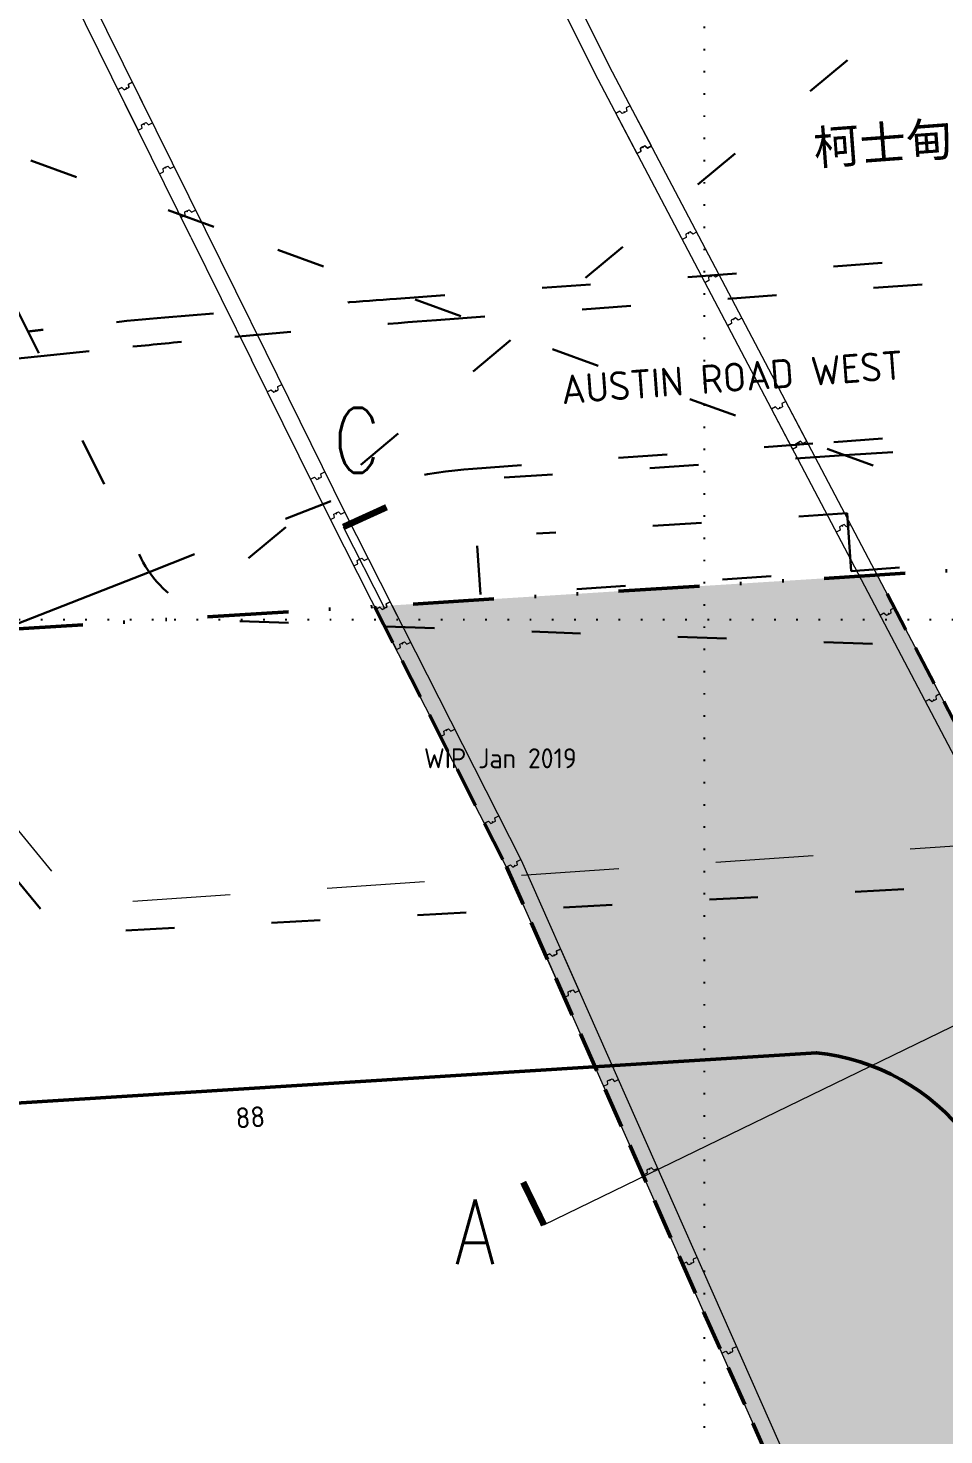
# Model space of a CAD drawing. Header units: millimetres. Extents: x 833750 to 836188, y 817400 to 818701.
# Drawn here: x 835258.3 to 835314.8, y 818149.7 to 818236.5 of the extents above; entities that cross this region are included whole.
import ezdxf

# ---------------------------------------------------------------- set-up
doc = ezdxf.new("R2010")
doc.units = ezdxf.units.MM
for name, pattern in [('2', [12.011629, 6.005814, -6.005814]), ('5', [9.008722, 3.002907, -6.005814]), ('DASHED2', [0.375, 0.25, -0.125]), ('DIVIDE', [1.25, 0.5, -0.25, 0, -0.25, 0, -0.25]), ('DOT', [6.35, 0, -6.35])]:
    doc.linetypes.add(name, pattern=pattern)
for name, color, linetype, lineweight in [('01-basemap', 8, 'Continuous', 15), ('01-bdy', 7, 'DIVIDE', 50), ('01-feature', 8, 'Continuous', 13), ('01-Grid', 7, 'DOT', 25), ('01-occup', 7, 'DASHED2', 50), ('01-Section Mark', 7, 'Continuous', 20)]:
    doc.layers.add(name, color=color, linetype=linetype, lineweight=lineweight)
doc.layers.add('01-hatch', color=7, linetype='Continuous', lineweight=0, true_color=0xa8def7)
doc.layers.add('hatch', color=7, linetype='Continuous', true_color=0xa8def7)
doc.styles.add('HK_ENG_11', font='HK_ENG.ttf')
doc.styles.add('romans', font='romans.shx', dxfattribs={"width": 0.5})
doc.styles.add('SMO_Hei_W3', font='smo_hei_w3.ttf')
pattern_1 = [(0, (0, 0), (0, 6.985), [5.08, -1.905]), (90, (0, 0), (-6.985, 4e-16), [5.08, -1.905])]

# ---------------------------------------------------------------- blocks, each defined once
blk = doc.blocks.new('DWALL JOINT8')
at = {"layer": '01-feature', "elevation": 1932735.283, "flags": 128}
blk.add_lwpolyline([(-0.537, -0.021), (-0.285, 0.09), (-0.145, -0.064), (-0.145, -0.064), (-0.007, -0.003), (-0.007, -0.003), (-0.03, 0.049), (-0.016, 0.055), (0.007, 0.003), (0.145, 0.064), (0.125, 0.272), (0.125, 0.272), (0.377, 0.383)], dxfattribs=at)
blk = doc.blocks.new('DWALL JOINT9')
at = {"layer": '01-feature', "elevation": 1932735.283, "flags": 128}
blk.add_lwpolyline([(0.377, 0.383), (0.125, 0.272), (0.145, 0.064), (0.145, 0.064), (0.007, 0.003), (0.007, 0.003), (-0.016, 0.055), (-0.03, 0.049), (-0.007, -0.003), (-0.145, -0.064), (-0.285, 0.09), (-0.285, 0.09), (-0.537, -0.021)], dxfattribs=at)
blk = doc.blocks.new('DWALL JOINT10')
at = {"layer": '01-feature', "elevation": 1932735.283, "flags": 128}
blk.add_lwpolyline([(0.537, 0.021), (0.285, -0.09), (0.145, 0.064), (0.145, 0.064), (0.007, 0.003), (0.007, 0.003), (0.03, -0.049), (0.016, -0.055), (-0.007, -0.003), (-0.145, -0.064), (-0.125, -0.272), (-0.125, -0.272), (-0.377, -0.383)], dxfattribs=at)
blk = doc.blocks.new('DWALL JOINT11')
at = {"layer": '01-feature', "elevation": 1932735.283, "flags": 128}
blk.add_lwpolyline([(-0.377, -0.383), (-0.125, -0.272), (-0.145, -0.064), (-0.145, -0.064), (-0.007, -0.003), (-0.007, -0.003), (0.016, -0.055), (0.03, -0.049), (0.007, 0.003), (0.145, 0.064), (0.285, -0.09), (0.285, -0.09), (0.537, 0.021)], dxfattribs=at)
blk = doc.blocks.new('DWALL JOINT12')
at = {"layer": '01-feature', "elevation": 1932735.283, "flags": 128}
blk.add_lwpolyline([(-0.377, -0.383), (-0.125, -0.272), (-0.145, -0.064), (-0.145, -0.064), (-0.007, -0.003), (-0.007, -0.003), (0.016, -0.055), (0.03, -0.049), (0.007, 0.003), (0.145, 0.064), (0.285, -0.09), (0.285, -0.09), (0.537, 0.021)], dxfattribs=at)
blk = doc.blocks.new('DWALL JOINT13')
at = {"layer": '01-feature', "elevation": 1932735.283, "flags": 128}
blk.add_lwpolyline([(-0.537, -0.021), (-0.285, 0.09), (-0.145, -0.064), (-0.145, -0.064), (-0.007, -0.003), (-0.007, -0.003), (-0.03, 0.049), (-0.016, 0.055), (0.007, 0.003), (0.145, 0.064), (0.125, 0.272), (0.125, 0.272), (0.377, 0.383)], dxfattribs=at)
blk = doc.blocks.new('DWALL JOINT14')
at = {"layer": '01-feature', "elevation": 1932735.283, "flags": 128}
blk.add_lwpolyline([(-0.535, -0.05), (-0.29, 0.075), (-0.142, -0.072), (-0.142, -0.072), (-0.007, -0.004), (-0.007, -0.004), (-0.033, 0.047), (-0.018, 0.054), (0.007, 0.004), (0.142, 0.072), (0.111, 0.278), (0.111, 0.278), (0.356, 0.403)], dxfattribs=at)
blk = doc.blocks.new('DWALL JOINT15')
at = {"layer": '01-feature', "elevation": 1932735.283, "flags": 128}
blk.add_lwpolyline([(-0.535, -0.05), (-0.29, 0.075), (-0.142, -0.072), (-0.142, -0.072), (-0.007, -0.004), (-0.007, -0.004), (-0.033, 0.047), (-0.018, 0.054), (0.007, 0.004), (0.142, 0.072), (0.111, 0.278), (0.111, 0.278), (0.356, 0.403)], dxfattribs=at)
blk = doc.blocks.new('DWALL JOINT16')
at = {"layer": '01-feature', "elevation": 1932735.283, "flags": 128}
blk.add_lwpolyline([(-0.356, -0.403), (-0.111, -0.278), (-0.142, -0.072), (-0.142, -0.072), (-0.007, -0.004), (-0.007, -0.004), (0.018, -0.054), (0.033, -0.047), (0.007, 0.004), (0.142, 0.072), (0.29, -0.075), (0.29, -0.075), (0.535, 0.05)], dxfattribs=at)
blk = doc.blocks.new('DWALL JOINT17')
at = {"layer": '01-feature', "elevation": 1932735.283, "flags": 128}
blk.add_lwpolyline([(-0.356, -0.403), (-0.111, -0.278), (-0.142, -0.072), (-0.142, -0.072), (-0.007, -0.004), (-0.007, -0.004), (0.018, -0.054), (0.033, -0.047), (0.007, 0.004), (0.142, 0.072), (0.29, -0.075), (0.29, -0.075), (0.535, 0.05)], dxfattribs=at)
blk = doc.blocks.new('DWALL JOINT18')
at = {"layer": '01-feature', "elevation": 1932735.283, "flags": 128}
blk.add_lwpolyline([(-0.535, -0.05), (-0.29, 0.075), (-0.142, -0.072), (-0.142, -0.072), (-0.007, -0.004), (-0.007, -0.004), (-0.033, 0.047), (-0.018, 0.054), (0.007, 0.004), (0.142, 0.072), (0.111, 0.278), (0.111, 0.278), (0.356, 0.403)], dxfattribs=at)
blk = doc.blocks.new('DWALL JOINT19')
at = {"layer": '01-feature', "elevation": 1932735.283, "flags": 128}
blk.add_lwpolyline([(-0.356, -0.403), (-0.111, -0.278), (-0.142, -0.072), (-0.142, -0.072), (-0.007, -0.004), (-0.007, -0.004), (0.018, -0.054), (0.033, -0.047), (0.007, 0.004), (0.142, 0.072), (0.29, -0.075), (0.29, -0.075), (0.535, 0.05)], dxfattribs=at)
blk = doc.blocks.new('DWALL JOINT20')
at = {"layer": '01-feature', "elevation": 1932735.283, "flags": 128}
blk.add_lwpolyline([(-0.361, -0.399), (-0.113, -0.277), (-0.142, -0.07), (-0.142, -0.07), (-0.007, -0.004), (-0.007, -0.004), (0.018, -0.054), (0.032, -0.047), (0.007, 0.004), (0.142, 0.07), (0.289, -0.078), (0.289, -0.078), (0.536, 0.044)], dxfattribs=at)
blk = doc.blocks.new('DWALL JOINT21')
at = {"layer": '01-feature', "elevation": 1932735.283, "flags": 128}
blk.add_lwpolyline([(-0.536, -0.044), (-0.289, 0.078), (-0.142, -0.07), (-0.142, -0.07), (-0.007, -0.004), (-0.007, -0.004), (-0.032, 0.047), (-0.018, 0.054), (0.007, 0.004), (0.142, 0.07), (0.113, 0.277), (0.113, 0.277), (0.361, 0.399)], dxfattribs=at)
blk = doc.blocks.new('DWALL JOINT22')
at = {"layer": '01-feature', "elevation": 1932735.283, "flags": 128}
blk.add_lwpolyline([(-0.536, -0.044), (-0.289, 0.078), (-0.142, -0.07), (-0.142, -0.07), (-0.007, -0.004), (-0.007, -0.004), (-0.032, 0.047), (-0.018, 0.054), (0.007, 0.004), (0.142, 0.07), (0.113, 0.277), (0.113, 0.277), (0.361, 0.399)], dxfattribs=at)
blk = doc.blocks.new('DWALL JOINT25')
at = {"layer": '01-feature', "elevation": 1932735.283, "flags": 128}
blk.add_lwpolyline([(-0.361, -0.399), (-0.113, -0.277), (-0.142, -0.07), (-0.142, -0.07), (-0.007, -0.004), (-0.007, -0.004), (0.018, -0.054), (0.032, -0.047), (0.007, 0.004), (0.142, 0.07), (0.289, -0.078), (0.289, -0.078), (0.536, 0.044)], dxfattribs=at)
blk = doc.blocks.new('DWALL JOINT26')
at = {"layer": '01-feature', "elevation": 1932735.283, "flags": 128}
blk.add_lwpolyline([(-0.361, -0.399), (-0.113, -0.277), (-0.142, -0.07), (-0.142, -0.07), (-0.007, -0.004), (-0.007, -0.004), (0.018, -0.054), (0.032, -0.047), (0.007, 0.004), (0.142, 0.07), (0.289, -0.078), (0.289, -0.078), (0.536, 0.044)], dxfattribs=at)
blk = doc.blocks.new('DWALL JOINT27')
at = {"layer": '01-feature', "elevation": 1932735.283, "flags": 128}
blk.add_lwpolyline([(-0.361, -0.399), (-0.113, -0.277), (-0.142, -0.07), (-0.142, -0.07), (-0.007, -0.004), (-0.007, -0.004), (0.018, -0.054), (0.032, -0.047), (0.007, 0.004), (0.142, 0.07), (0.289, -0.078), (0.289, -0.078), (0.536, 0.044)], dxfattribs=at)
blk = doc.blocks.new('DWALL JOINT28')
at = {"layer": '01-feature', "elevation": 1932735.283, "flags": 128}
blk.add_lwpolyline([(-0.536, -0.044), (-0.289, 0.078), (-0.142, -0.07), (-0.142, -0.07), (-0.007, -0.004), (-0.007, -0.004), (-0.032, 0.047), (-0.018, 0.054), (0.007, 0.004), (0.142, 0.07), (0.113, 0.277), (0.113, 0.277), (0.361, 0.399)], dxfattribs=at)
blk = doc.blocks.new('DWALL JOINT117')
at = {"layer": '01-feature', "elevation": 1932735.283, "flags": 128}
blk.add_lwpolyline([(0.35, 0.408), (0.106, 0.28), (0.141, 0.074), (0.141, 0.074), (0.007, 0.004), (-0.019, 0.054), (-0.033, 0.046), (-0.007, -0.004), (-0.141, -0.074), (-0.291, 0.071), (-0.291, 0.071), (-0.535, -0.058)], dxfattribs=at)
blk = doc.blocks.new('DWALL JOINT118')
at = {"layer": '01-feature', "elevation": 1932735.283, "flags": 128}
blk.add_lwpolyline([(0.35, 0.408), (0.106, 0.28), (0.141, 0.074), (0.141, 0.074), (0.007, 0.004), (-0.019, 0.054), (-0.033, 0.046), (-0.007, -0.004), (-0.141, -0.074), (-0.291, 0.071), (-0.291, 0.071), (-0.535, -0.058)], dxfattribs=at)
blk = doc.blocks.new('DWALL JOINT119')
at = {"layer": '01-feature', "elevation": 1932735.283, "flags": 128}
blk.add_lwpolyline([(0.535, 0.058), (0.291, -0.071), (0.141, 0.074), (0.141, 0.074), (0.007, 0.004), (0.033, -0.046), (0.019, -0.054), (-0.007, -0.004), (-0.141, -0.074), (-0.106, -0.28), (-0.106, -0.28), (-0.35, -0.408)], dxfattribs=at)
blk = doc.blocks.new('DWALL JOINT120')
at = {"layer": '01-feature', "elevation": 1932735.283, "flags": 128}
blk.add_lwpolyline([(0.535, 0.058), (0.291, -0.071), (0.141, 0.074), (0.141, 0.074), (0.007, 0.004), (0.033, -0.046), (0.019, -0.054), (-0.007, -0.004), (-0.141, -0.074), (-0.106, -0.28), (-0.106, -0.28), (-0.35, -0.408)], dxfattribs=at)
blk = doc.blocks.new('DWALL JOINT121')
at = {"layer": '01-feature', "elevation": 1932735.283, "flags": 128}
blk.add_lwpolyline([(0.35, 0.408), (0.106, 0.28), (0.141, 0.074), (0.141, 0.074), (0.007, 0.004), (-0.019, 0.054), (-0.033, 0.046), (-0.007, -0.004), (-0.141, -0.074), (-0.291, 0.071), (-0.291, 0.071), (-0.535, -0.058)], dxfattribs=at)
blk = doc.blocks.new('DWALL JOINT122')
at = {"layer": '01-feature', "elevation": 1932735.283, "flags": 128}
blk.add_lwpolyline([(0.535, 0.058), (0.291, -0.071), (0.141, 0.074), (0.141, 0.074), (0.007, 0.004), (0.033, -0.046), (0.019, -0.054), (-0.007, -0.004), (-0.141, -0.074), (-0.106, -0.28), (-0.106, -0.28), (-0.35, -0.408)], dxfattribs=at)
blk = doc.blocks.new('DWALL JOINT123')
at = {"layer": '01-feature', "elevation": 1932735.283, "flags": 128}
blk.add_lwpolyline([(0.535, 0.058), (0.291, -0.071), (0.141, 0.074), (0.141, 0.074), (0.007, 0.004), (0.033, -0.046), (0.019, -0.054), (-0.007, -0.004), (-0.141, -0.074), (-0.106, -0.28), (-0.106, -0.28), (-0.35, -0.408)], dxfattribs=at)
blk = doc.blocks.new('DWALL JOINT124')
at = {"layer": '01-feature', "elevation": 1932735.283, "flags": 128}
blk.add_lwpolyline([(0.535, 0.058), (0.291, -0.071), (0.141, 0.074), (0.141, 0.074), (0.007, 0.004), (0.033, -0.046), (0.019, -0.054), (-0.007, -0.004), (-0.141, -0.074), (-0.106, -0.28), (-0.106, -0.28), (-0.35, -0.408)], dxfattribs=at)
blk = doc.blocks.new('DWALL JOINT125')
at = {"layer": '01-feature', "elevation": 1932735.283, "flags": 128}
blk.add_lwpolyline([(0.535, 0.058), (0.291, -0.071), (0.141, 0.074), (0.141, 0.074), (0.007, 0.004), (0.033, -0.046), (0.019, -0.054), (-0.007, -0.004), (-0.141, -0.074), (-0.106, -0.28), (-0.106, -0.28), (-0.35, -0.408)], dxfattribs=at)
blk = doc.blocks.new('DWALL JOINT126')
at = {"layer": '01-feature', "elevation": 1932735.283, "flags": 128}
blk.add_lwpolyline([(0.35, 0.408), (0.106, 0.28), (0.141, 0.074), (0.141, 0.074), (0.007, 0.004), (-0.019, 0.054), (-0.033, 0.046), (-0.007, -0.004), (-0.141, -0.074), (-0.291, 0.071), (-0.291, 0.071), (-0.535, -0.058)], dxfattribs=at)

msp = doc.modelspace()

# ---------------------------------------------------------------- hatches: boundary and pattern name
at = {"layer": '01-hatch', "true_color": 0xa8def7}
h = msp.add_hatch(color=141, dxfattribs=at)
h.dxf.hatch_style = 1
edge = h.paths.add_edge_path()
edge.add_line((835328.378, 818118.513), (835330.346, 818119.364))
edge.add_line((835330.346, 818119.364), (835318.656, 818147.663))
edge.add_line((835318.656, 818147.663), (835324.796, 818150.264))
edge.add_arc((834269.19, 817708.841), 1144.184, 21.400639, 22.693254, ccw=False)
edge.add_arc((835562.195, 818120.94), 227.774, 174.11179, 178.64181, ccw=False)
edge.add_line((835335.623, 818144.307), (835331.886, 818153.268))
edge.add_line((835331.886, 818153.268), (835333.863, 818154.106))
edge.add_line((835333.863, 818154.106), (835324.656, 818176.163))
edge.add_line((835324.656, 818176.163), (835310.656, 818202.769))
edge.add_line((835310.656, 818202.769), (835279.663, 818200.832))
edge.add_line((835279.663, 818200.832), (835287.808, 818184.766))
edge.add_line((835287.808, 818184.766), (835306.391, 818142.812))
edge.add_line((835306.391, 818142.812), (835319.343, 818114.606))
edge.add_line((835319.343, 818114.606), (835321.311, 818115.457))
edge.add_arc((834682.713, 817838.297), 696.15, 19.078769, 23.461543, ccw=False)
edge.add_line((835340.624, 818065.846), (835339.286, 818073.766))
edge.add_line((835339.286, 818073.766), (835335.994, 818092.916))
edge.add_arc((838050.805, 818336.374), 2725.705, 184.925881, 185.124447, ccw=False)
edge.add_arc((834672.674, 817834.014), 714.765, 22.048112, 23.455212)
at = {"layer": 'hatch'}
h = msp.add_hatch(dxfattribs=at)
h.set_pattern_fill('ANGLE', color=231)
h.set_pattern_definition(pattern_1)
h.paths.add_polyline_path([(835269.35, 818200.938), (835268.888, 818200.907, 0.008572), (835269.104, 818200.813)])
h.paths.add_polyline_path([(835269.617, 818200.956), (835269.35, 818200.938), (835269.104, 818200.813, 0.009234), (835269.34, 818200.72, 0.12327)])
h = msp.add_hatch(dxfattribs=at)
h.set_pattern_fill('ANGLE', color=231)
h.set_pattern_definition(pattern_1)
h.paths.add_polyline_path([(835268.888, 818200.907, 0.008572), (835269.104, 818200.813), (835269.35, 818200.938)])
h.paths.add_polyline_path([(835269.104, 818200.813, 0.009234), (835269.34, 818200.72, 0.12327), (835269.617, 818200.956), (835269.35, 818200.938)])

# ---------------------------------------------------------------- linework, layer by layer
at = {"layer": '01-basemap', "linetype": '5', "lineweight": 30}
for p, q in [((835266.736, 818218.653), (835274.423, 818219.301)), ((835274.048, 818217.727), (835267.757, 818217.149))]:
    msp.add_line(p, q, dxfattribs=at)
at = {"layer": '01-basemap', "linetype": '5', "lineweight": 30, "flags": 128}
for points in [[(835329.615, 818251.807), (835288.367, 818217.51), (835268.233, 818200.768), (835268.232, 818200.767)], [(835250, 818231.399), (835269.866, 818224.207)], [(835253.619, 818227.195), (835265.142, 818204.053)], [(835281.011, 818219.809), (835331.672, 818223.544)], [(835273.696, 818222.821), (835288.367, 818217.51), (835324.719, 818204.35), (835328.081, 818203.133), (835331.828, 818201.776), (835331.829, 818201.776)], [(835283.481, 818218.487), (835331.781, 818222.048)], [(835259.082, 818216.274), (835263.775, 818216.754)], [(835307.981, 818210.968), (835321.557, 818211.969)], [(835285.727, 818209.327), (835307.981, 818210.968)], [(835327.348, 818210.649), (835326.277, 818210.59), (835326.071, 818210.578), (835324.785, 818210.504), (835323.325, 818210.42), (835321.824, 818210.334), (835320.249, 818210.244), (835318.743, 818210.157), (835317.215, 818210.069), (835315.542, 818209.973), (835313.888, 818209.878), (835314.053, 818206.691), (835315.706, 818206.799), (835317.379, 818206.908), (835318.905, 818207.008), (835320.411, 818207.106), (835321.985, 818207.209), (835323.486, 818207.307), (835324.946, 818207.402), (835325.785, 818207.457), (835326.23, 818207.483), (835327.508, 818207.556)], [(835308.626, 818210.162), (835285.735, 818208.648), (835286.205, 818201.512), (835309.049, 818203.017)], [(835308.626, 818210.162), (835313.858, 818210.475), (835313.888, 818209.878)], [(835265.776, 818202.953), (835277, 818207.345), (835277, 818207.345)], [(835308.814, 818206.584), (835289.662, 818205.324)], [(835309.049, 818203.017), (835312.669, 818203.281), (835312.494, 818206.543), (835314.053, 818206.691)], [(835271.365, 818199.92), (835324.7, 818198.024)], [(835251.468, 818191.487), (835260.316, 818180.635), (835326.812, 818184.16)]]:
    msp.add_lwpolyline(points, dxfattribs=at)
at = {"layer": '01-basemap', "linetype": 'Continuous', "lineweight": 30, "flags": 128}
for points in [[(835250, 818215.346), (835259.082, 818216.274)], [(835309.049, 818203.017), (835308.814, 818206.584)], [(835256.687, 818199.396), (835265.776, 818202.953)]]:
    msp.add_lwpolyline(points, dxfattribs=at)
at = {"layer": '01-basemap', "linetype": '5', "lineweight": 30, "flags": 128}
msp.add_lwpolyline([(835265.142, 818204.053, 0.162601), (835268.233, 818200.768, 0.115543), (835271.365, 818199.92)], format="xyb", dxfattribs=at)
at = {"layer": '01-basemap', "linetype": '2', "lineweight": 20, "flags": 128}
msp.add_lwpolyline([(835255.936, 818189.152), (835261.436, 818182.44), (835327.296, 818186.856), (835329.231, 818188.653), (835328.431, 818198.729)], dxfattribs=at)
at = {"layer": '01-basemap', "linetype": 'Continuous', "lineweight": 50, "flags": 128}
msp.add_lwpolyline([(835250, 818169.722), (835306.915, 818173.312, -0.430645), (835318.841, 818157.749), (835305.831, 818112.107, -0.24628), (835292.519, 818099.981), (835250, 818096.703)], format="xyb", dxfattribs=at)
at = {"layer": '01-basemap', "linetype": '5', "lineweight": 30}
for centre, radius, start, end in [((835354.524, 817222.866), 999.65, 94.217279, 94.596034), ((835293.177, 817919.83), 299.99, 95.05659, 96.49728), ((835334.981, 817520.086), 700.297, 94.217321, 94.991637), ((835145.235, 819218.836), 1007.412, 276.444426, 276.49737), ((835334.981, 817520.086), 700.297, 95.508457, 95.835875), ((835287.933, 818179.408), 30, 94.21716, 111.37239)]:
    msp.add_arc(centre, radius, start, end, dxfattribs=at)
at = {"layer": '01-bdy', "linetype": 'DIVIDE', "ltscale": 10}
msp.add_lwpolyline([(834966.122, 818181.874), (835091.811, 818189.748), (835119.69, 818191.557), (835121.8, 818186.835, 0.073697), (835125.906, 818181.809), (835207.274, 818194.473), (835208.699, 818185.317), (835222.078, 818190.193), (835227.487, 818191.158, 0.049054), (835256.687, 818199.396), (835337.017, 818204.417, -0.062186), (835336.51, 818151.72, 0.055707), (835335.348, 818100.173)], format="xyb", dxfattribs=at)
at = {"layer": '01-feature'}
for p, q in [((835294.13, 818234.174), (835136.782, 818552.719)), ((835293.24, 818233.72), (835135.886, 818552.277)), ((835268.34, 818223.614), (835111.857, 818540.408)), ((835269.241, 818224.048), (835112.754, 818540.85)), ((835324.656, 818176.163), (835294.13, 818234.174)), ((835323.75, 818175.736), (835293.24, 818233.72)), ((835268.34, 818223.614), (835272.083, 818216.036)), ((835272.975, 818216.488), (835269.241, 818224.048)), ((835276.963, 818206.157), (835272.083, 818216.036)), ((835277.858, 818206.604), (835272.975, 818216.488)), ((835288.723, 818185.171), (835277.858, 818206.604)), ((835287.831, 818184.719), (835276.963, 818206.157)), ((835306.391, 818142.812), (835287.808, 818184.766)), ((835307.303, 818143.223), (835288.723, 818185.171))]:
    msp.add_line(p, q, dxfattribs=at)
at = {"layer": '01-feature', "flags": 128}
for points in [[(835263.843, 818232.719), (835265.083, 818230.209), (835265.33, 818230.331), (835265.301, 818230.537), (835265.436, 818230.604), (835265.461, 818230.553), (835265.476, 818230.56), (835265.45, 818230.611), (835265.586, 818230.678), (835265.732, 818230.529), (835265.979, 818230.651), (835264.739, 818233.162), (835264.492, 818233.04), (835264.521, 818232.833), (835264.386, 818232.766), (835264.361, 818232.817), (835264.346, 818232.81), (835264.371, 818232.759), (835264.236, 818232.693), (835264.09, 818232.841), (835263.843, 818232.719)], [(835294.546, 818231.237), (835295.848, 818228.762), (835296.092, 818228.89), (835296.058, 818229.096), (835296.191, 818229.166), (835296.218, 818229.116), (835296.232, 818229.124), (835296.206, 818229.174), (835296.339, 818229.244), (835296.489, 818229.099), (835296.733, 818229.228), (835295.431, 818231.703), (835295.187, 818231.575), (835295.221, 818231.369), (835295.087, 818231.299), (835295.061, 818231.349), (835295.047, 818231.341), (835295.073, 818231.291), (835294.94, 818231.221), (835294.79, 818231.366), (835294.546, 818231.237)], [(835304.139, 818213.005), (835305.439, 818210.535), (835305.683, 818210.663), (835305.649, 818210.869), (835305.783, 818210.939), (835305.809, 818210.889), (835305.823, 818210.896), (835305.797, 818210.946), (835305.93, 818211.017), (835306.08, 818210.872), (835306.324, 818211), (835305.024, 818213.471), (835304.78, 818213.343), (835304.815, 818213.137), (835304.681, 818213.067), (835304.655, 818213.117), (835304.641, 818213.109), (835304.667, 818213.059), (835304.533, 818212.989), (835304.383, 818213.134), (835304.139, 818213.005)], [(835279.745, 818200.67), (835281.011, 818198.172), (835281.257, 818198.297), (835281.226, 818198.503), (835281.36, 818198.571), (835281.386, 818198.521), (835281.4, 818198.528), (835281.374, 818198.578), (835281.509, 818198.647), (835281.657, 818198.5), (835281.903, 818198.624), (835280.637, 818201.122), (835280.391, 818200.997), (835280.422, 818200.791), (835280.287, 818200.723), (835280.262, 818200.773), (835280.247, 818200.766), (835280.273, 818200.715), (835280.139, 818200.647), (835279.991, 818200.794), (835279.745, 818200.67)], [(835290.23, 818179.3), (835291.364, 818176.74), (835291.616, 818176.851), (835291.595, 818177.059), (835291.733, 818177.12), (835291.763, 818177.071), (835291.771, 818177.075), (835291.748, 818177.126), (835291.886, 818177.188), (835292.026, 818177.033), (835292.278, 818177.145), (835291.144, 818179.705), (835290.892, 818179.593), (835290.912, 818179.386), (835290.774, 818179.325), (835290.751, 818179.376), (835290.737, 818179.37), (835290.76, 818179.318), (835290.622, 818179.257), (835290.482, 818179.411), (835290.23, 818179.3)]]:
    msp.add_lwpolyline(points, dxfattribs=at)
at = {"layer": '01-Grid', "ltscale": 0.2}
for p, q in [((835300, 818701.025), (835300, 817751.864)), ((836188.051, 818200), (834807.512, 818200))]:
    msp.add_line(p, q, dxfattribs=at)
at = {"layer": '01-occup', "ltscale": 10}
for points in [[(835335.623, 818144.307, 0.002889), (835331.886, 818153.268), (835333.863, 818154.106), (835324.656, 818176.163), (835310.656, 818202.769)], [(835279.663, 818200.832), (835287.808, 818184.766), (835306.391, 818142.812), (835319.343, 818114.606), (835321.311, 818115.457, -0.019126), (835340.624, 818065.846)]]:
    msp.add_lwpolyline(points, format="xyb", dxfattribs=at)
at = {"layer": '01-Section Mark'}
for p, q in [((835277.738, 818205.736), (835280.262, 818200.773)), ((835290.114, 818162.691), (835329.332, 818181.78))]:
    msp.add_line(p, q, dxfattribs=at)
at = {"layer": '01-Section Mark', "const_width": 0.4}
for points in [[(835280.408, 818206.953), (835277.738, 818205.736)], [(835288.83, 818165.329), (835290.114, 818162.691)]]:
    msp.add_lwpolyline(points, dxfattribs=at)

# ---------------------------------------------------------------- block references
at = {"layer": '01-feature', "color": 7, "linetype": 'Continuous', "lineweight": 0}
for name, p in [('DWALL JOINT28', (835264.379, 818232.763, -1932735.283)), ('DWALL JOINT126', (835295.08, 818231.295, -1932735.283)), ('DWALL JOINT27', (835265.443, 818230.607, -1932735.283)), ('DWALL JOINT125', (835296.198, 818229.17, -1932735.283)), ('DWALL JOINT26', (835266.772, 818227.918, -1932735.283)), ('DWALL JOINT25', (835268.1, 818225.228, -1932735.283)), ('DWALL JOINT124', (835298.992, 818223.86, -1932735.283)), ('DWALL JOINT123', (835300.389, 818221.205, -1932735.283)), ('DWALL JOINT122', (835301.786, 818218.551, -1932735.283)), ('DWALL JOINT22', (835273.59, 818214.114, -1932735.283)), ('DWALL JOINT121', (835304.674, 818213.063, -1932735.283)), ('DWALL JOINT120', (835305.79, 818210.943, -1932735.283)), ('DWALL JOINT21', (835276.248, 818208.734, -1932735.283)), ('DWALL JOINT20', (835277.302, 818206.599, -1932735.283)), ('DWALL JOINT119', (835308.484, 818205.822, -1932735.283)), ('DWALL JOINT19', (835278.745, 818203.748, -1932735.283)), ('DWALL JOINT18', (835280.28, 818200.719, -1932735.283)), ('DWALL JOINT118', (835311.368, 818200.342, -1932735.283)), ('DWALL JOINT17', (835281.367, 818198.575, -1932735.283)), ('DWALL JOINT117', (835314.163, 818195.029, -1932735.283)), ('DWALL JOINT16', (835284.08, 818193.223, -1932735.283)), ('DWALL JOINT15', (835286.972, 818187.518, -1932735.283)), ('DWALL JOINT14', (835288.333, 818184.834, -1932735.283)), ('DWALL JOINT13', (835290.767, 818179.321, -1932735.283)), ('DWALL JOINT12', (835291.741, 818177.123, -1932735.283)), ('DWALL JOINT11', (835294.17, 818171.637, -1932735.283)), ('DWALL JOINT10', (835296.6, 818166.151, -1932735.283)), ('DWALL JOINT9', (835299.191, 818160.303, -1932735.283)), ('DWALL JOINT8', (835301.62, 818154.817, -1932735.283))]:
    msp.add_blockref(name, p, dxfattribs=at)

# ---------------------------------------------------------------- texts
at = {"layer": '01-basemap', "style": 'HK_ENG_11', "width": 1.1}
for s, height, rotation, p in [('AUSTIN ROAD WEST', 1.782, 4.20862, (835291.239, 818213.298)), ('88', 1.2859, 3.60964, (835271.137, 818168.636))]:
    msp.add_text(s, height=height, rotation=rotation, dxfattribs=at).set_placement(p)
msp.add_text('WIP Jan 2019', height=1.22873, dxfattribs=at).set_placement((835282.714, 818190.855))
at = {"layer": '01-basemap', "insert": (835306.648, 818230.131), "char_height": 2.0999, "width": 24.6203, "attachment_point": 1, "rotation": 4.22467, "style": 'SMO_Hei_W3'}
msp.add_mtext('柯士甸道西', dxfattribs=at)
at = {"layer": '01-Section Mark', "lineweight": 40, "style": 'romans', "width": 0.8}
for s, p in [('C', (835277.139, 818209.077)), ('A', (835284.628, 818160.266))]:
    msp.add_text(s, height=4, dxfattribs=at).set_placement(p)

doc.saveas('drawing.dxf')
